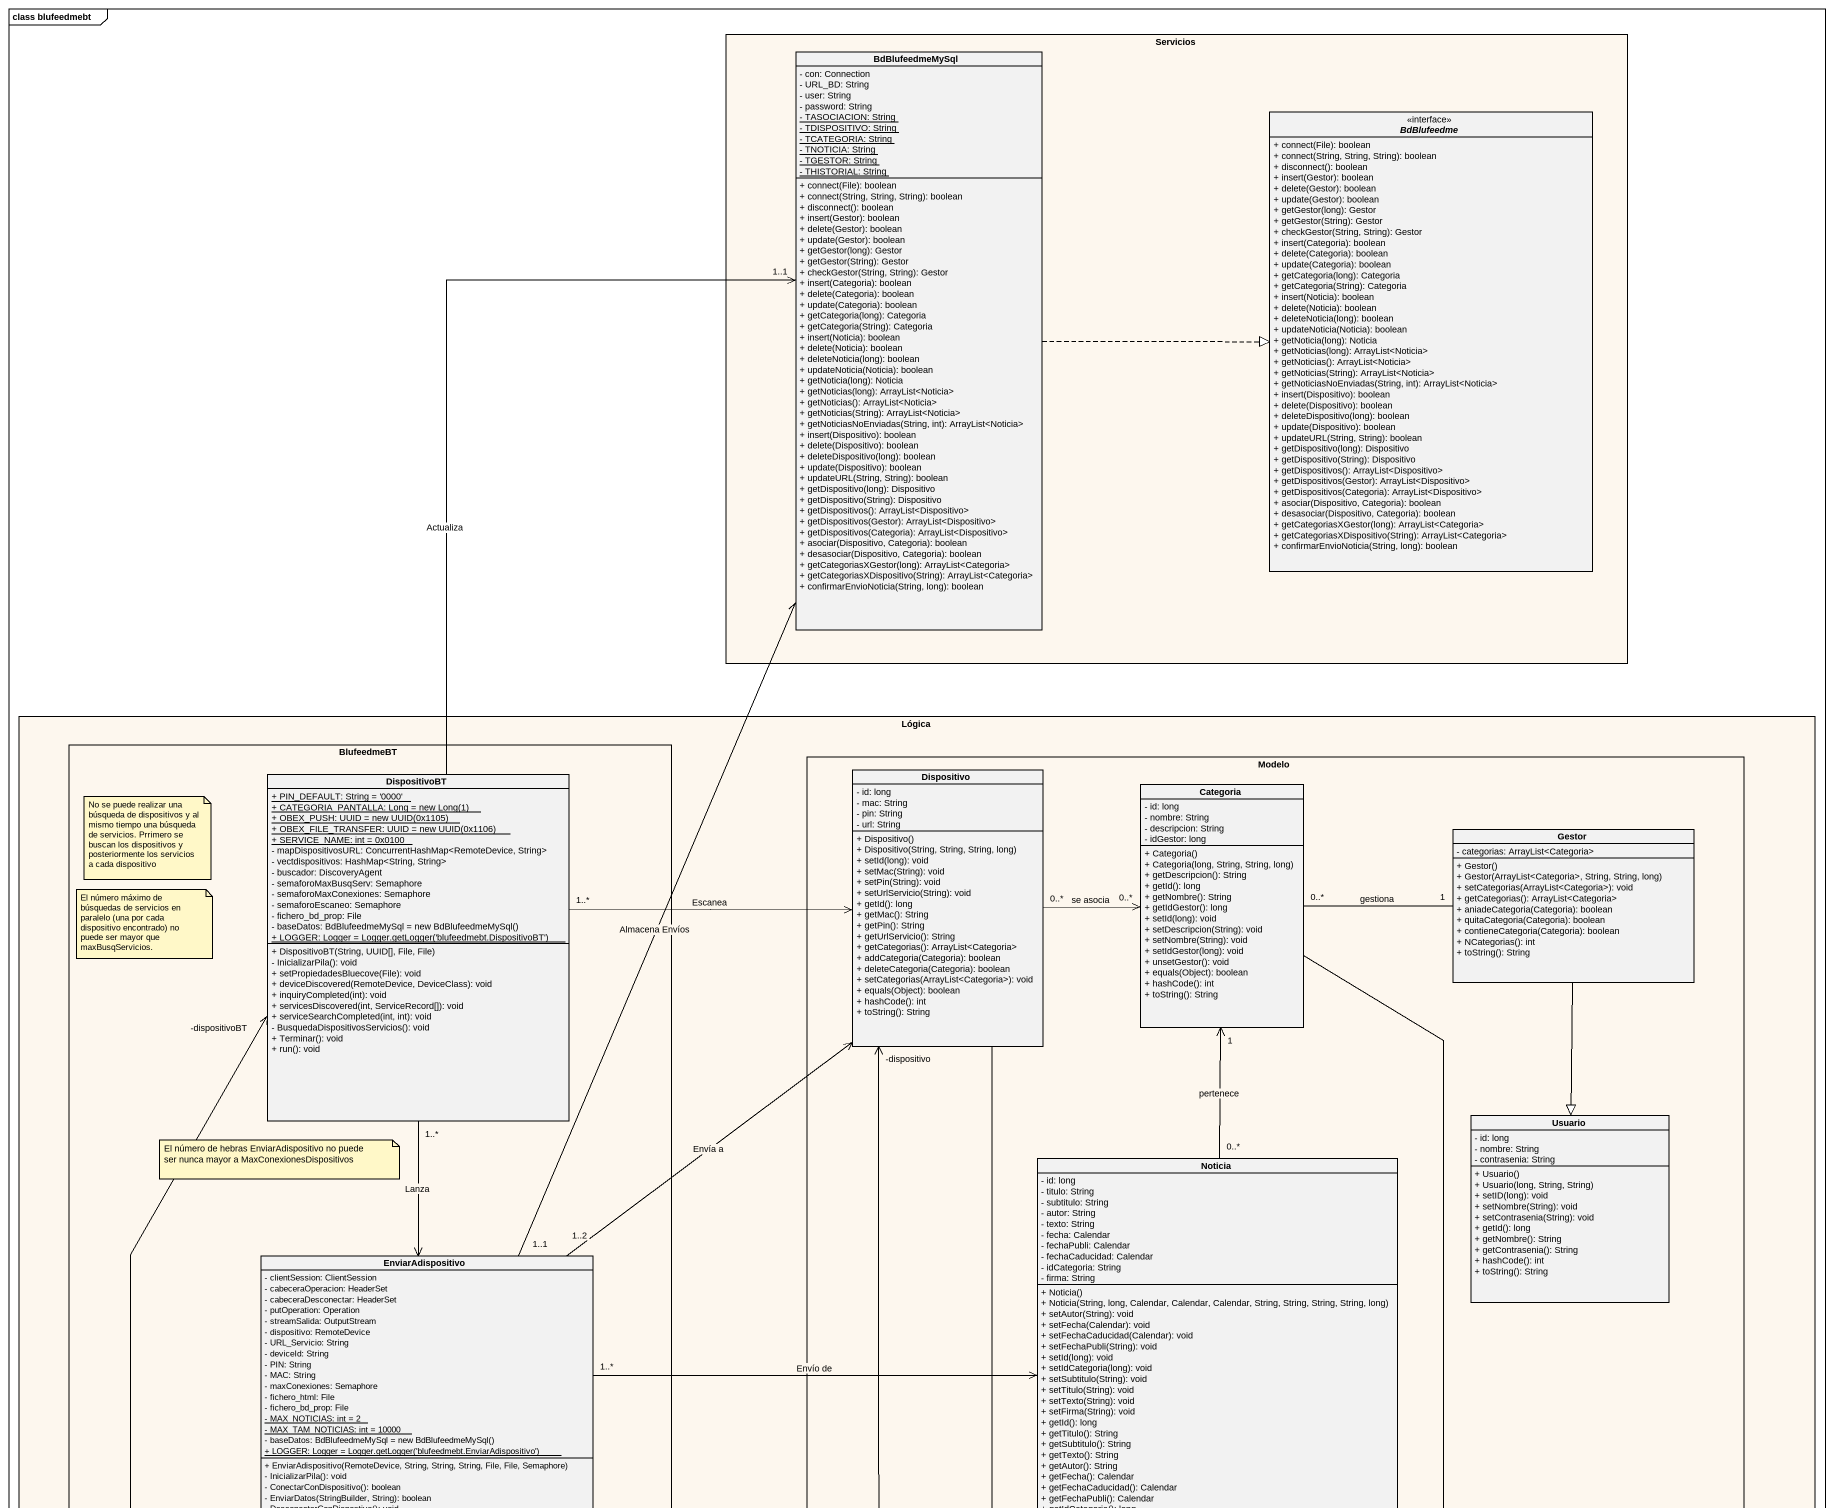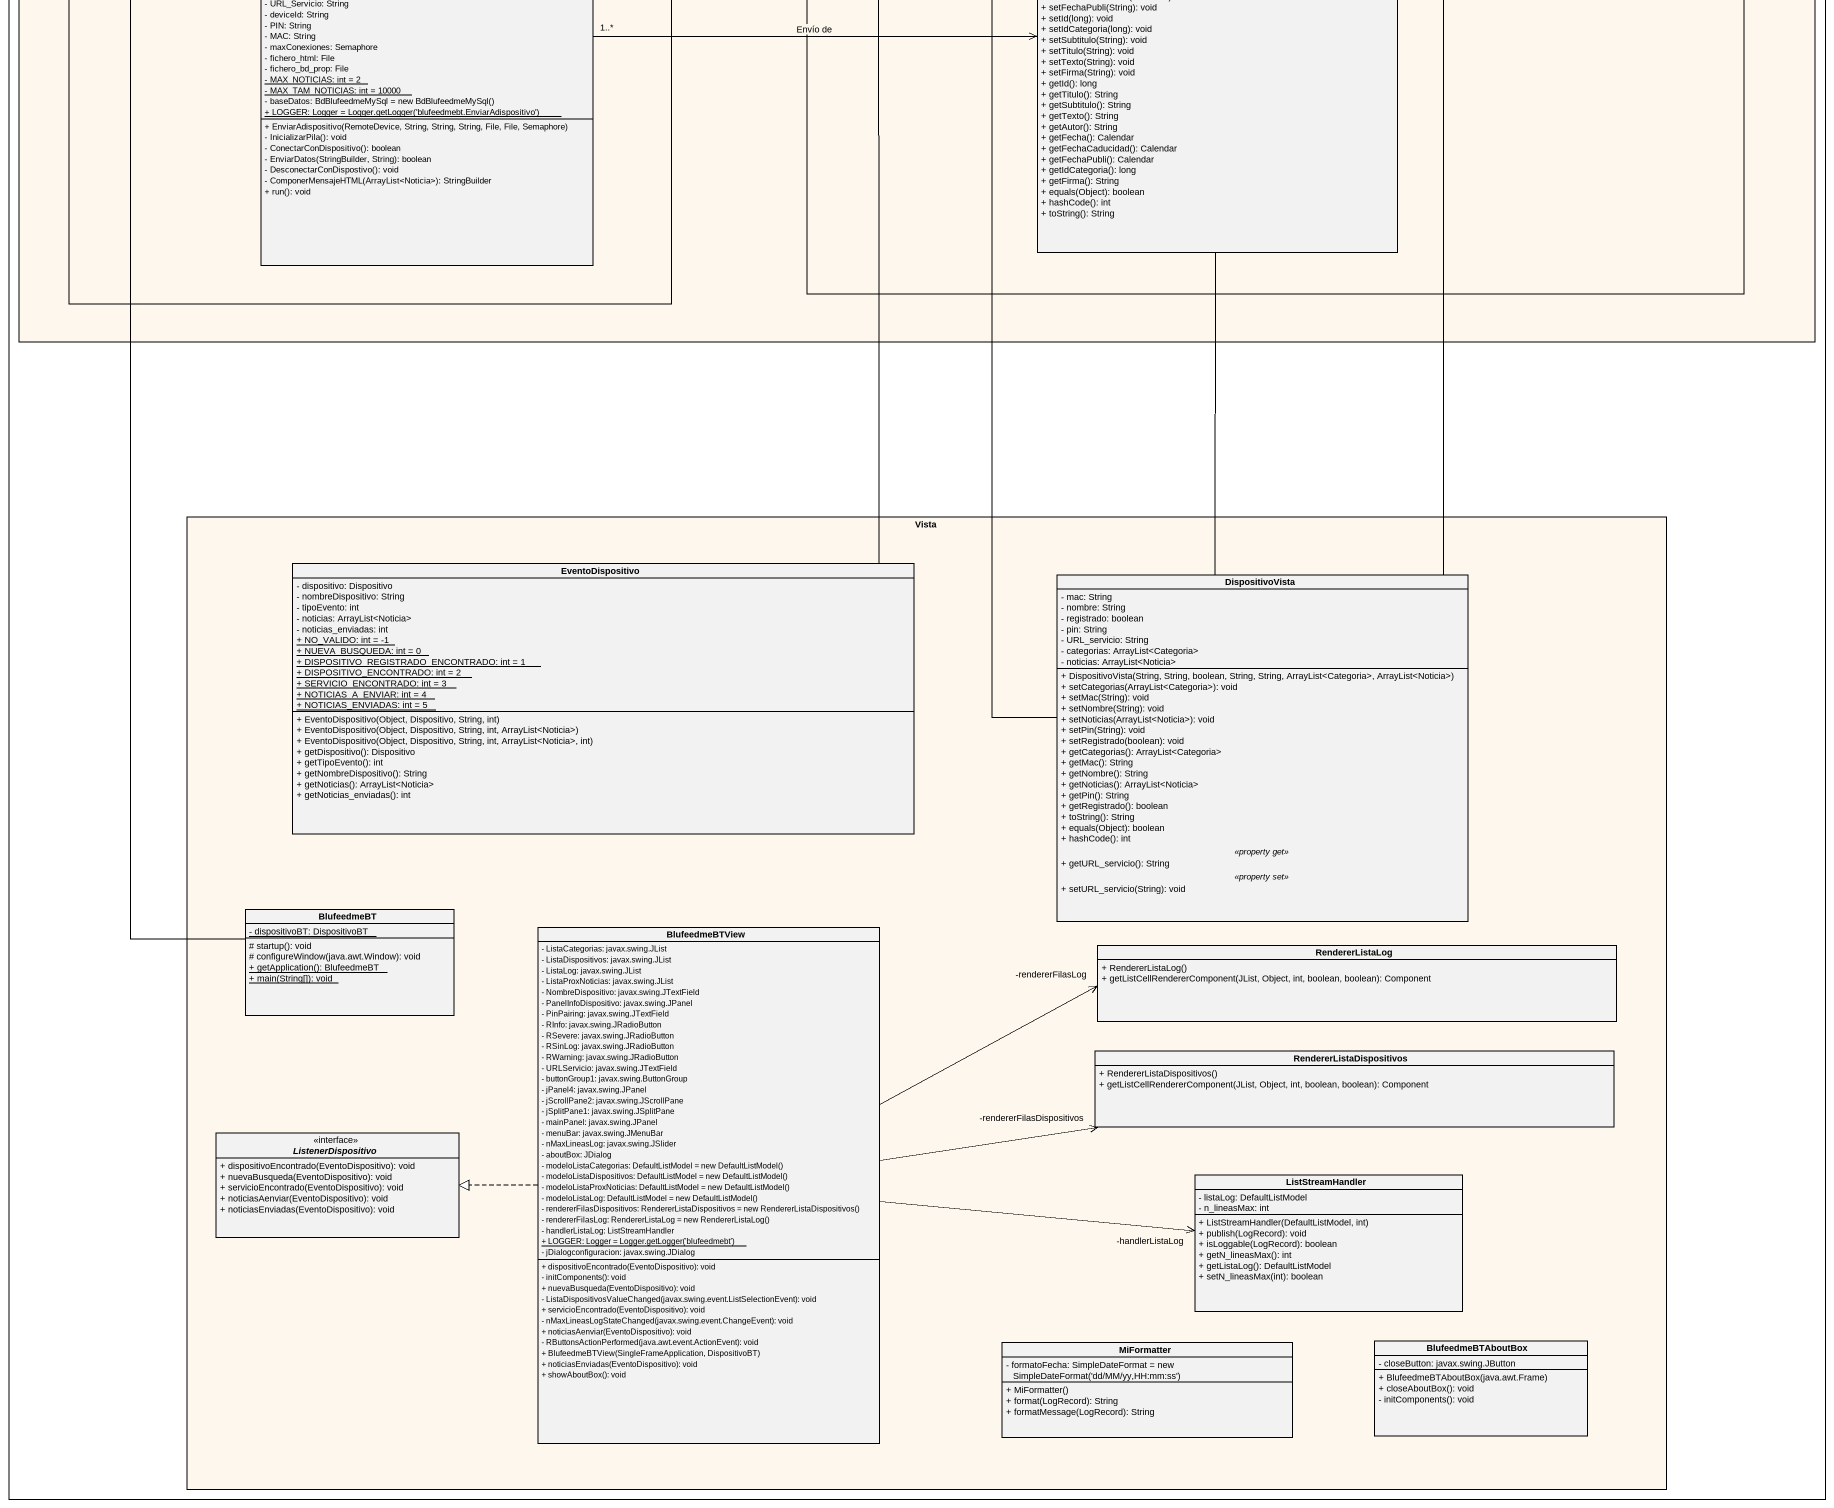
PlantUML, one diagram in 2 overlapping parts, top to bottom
@startuml
mainframe class blufeedmebt
hide circle
hide empty members
skinparam classAttributeIconSize 0
rectangle Servicios #FDF7EE {
  class BdBlufeedmeMySql {
    - con: Connection
    - URL_BD: String
    - user: String
    - password: String
    {static} - TASOCIACION: String
    {static} - TDISPOSITIVO: String
    {static} - TCATEGORIA: String
    {static} - TNOTICIA: String
    {static} - TGESTOR: String
    {static} - THISTORIAL: String
    + connect(File): boolean
    + connect(String, String, String): boolean
    + disconnect(): boolean
    + insert(Gestor): boolean
    + delete(Gestor): boolean
    + update(Gestor): boolean
    + getGestor(long): Gestor
    + getGestor(String): Gestor
    + checkGestor(String, String): Gestor
    + insert(Categoria): boolean
    + delete(Categoria): boolean
    + update(Categoria): boolean
    + getCategoria(long): Categoria
    + getCategoria(String): Categoria
    + insert(Noticia): boolean
    + delete(Noticia): boolean
    + deleteNoticia(long): boolean
    + updateNoticia(Noticia): boolean
    + getNoticia(long): Noticia
    + getNoticias(long): ArrayList<Noticia>
    + getNoticias(): ArrayList<Noticia>
    + getNoticias(String): ArrayList<Noticia>
    + getNoticiasNoEnviadas(String, int): ArrayList<Noticia>
    + insert(Dispositivo): boolean
    + delete(Dispositivo): boolean
    + deleteDispositivo(long): boolean
    + update(Dispositivo): boolean
    + updateURL(String, String): boolean
    + getDispositivo(long): Dispositivo
    + getDispositivo(String): Dispositivo
    + getDispositivos(): ArrayList<Dispositivo>
    + getDispositivos(Gestor): ArrayList<Dispositivo>
    + getDispositivos(Categoria): ArrayList<Dispositivo>
    + asociar(Dispositivo, Categoria): boolean
    + desasociar(Dispositivo, Categoria): boolean
    + getCategoriasXGestor(long): ArrayList<Categoria>
    + getCategoriasXDispositivo(String): ArrayList<Categoria>
    + confirmarEnvioNoticia(String, long): boolean
  }
  interface BdBlufeedme <<interface>> {
    + connect(File): boolean
    + connect(String, String, String): boolean
    + disconnect(): boolean
    + insert(Gestor): boolean
    + delete(Gestor): boolean
    + update(Gestor): boolean
    + getGestor(long): Gestor
    + getGestor(String): Gestor
    + checkGestor(String, String): Gestor
    + insert(Categoria): boolean
    + delete(Categoria): boolean
    + update(Categoria): boolean
    + getCategoria(long): Categoria
    + getCategoria(String): Categoria
    + insert(Noticia): boolean
    + delete(Noticia): boolean
    + deleteNoticia(long): boolean
    + updateNoticia(Noticia): boolean
    + getNoticia(long): Noticia
    + getNoticias(long): ArrayList<Noticia>
    + getNoticias(): ArrayList<Noticia>
    + getNoticias(String): ArrayList<Noticia>
    + getNoticiasNoEnviadas(String, int): ArrayList<Noticia>
    + insert(Dispositivo): boolean
    + delete(Dispositivo): boolean
    + deleteDispositivo(long): boolean
    + update(Dispositivo): boolean
    + updateURL(String, String): boolean
    + getDispositivo(long): Dispositivo
    + getDispositivo(String): Dispositivo
    + getDispositivos(): ArrayList<Dispositivo>
    + getDispositivos(Gestor): ArrayList<Dispositivo>
    + getDispositivos(Categoria): ArrayList<Dispositivo>
    + asociar(Dispositivo, Categoria): boolean
    + desasociar(Dispositivo, Categoria): boolean
    + getCategoriasXGestor(long): ArrayList<Categoria>
    + getCategoriasXDispositivo(String): ArrayList<Categoria>
    + confirmarEnvioNoticia(String, long): boolean
  }
}
rectangle Lógica #FDF7EE {
  rectangle BlufeedmeBT {
    class DispositivoBT {
      {static} + PIN_DEFAULT: String = '0000'
      {static} {field} + CATEGORIA_PANTALLA: Long = new Long(1)
      {static} {field} + OBEX_PUSH: UUID = new UUID(0x1105)
      {static} {field} + OBEX_FILE_TRANSFER: UUID = new UUID(0x1106)
      {static} + SERVICE_NAME: int = 0x0100
      - mapDispositivosURL: ConcurrentHashMap<RemoteDevice, String>
      - vectdispositivos: HashMap<String, String>
      - buscador: DiscoveryAgent
      - semaforoMaxBusqServ: Semaphore
      - semaforoMaxConexiones: Semaphore
      - semaforoEscaneo: Semaphore
      - fichero_bd_prop: File
      {field} - baseDatos: BdBlufeedmeMySql = new BdBlufeedmeMySql()
      {static} {field} + LOGGER: Logger = Logger.getLogger('blufeedmebt.DispositivoBT')
      + DispositivoBT(String, UUID[], File, File)
      - InicializarPila(): void
      + setPropiedadesBluecove(File): void
      + deviceDiscovered(RemoteDevice, DeviceClass): void
      + inquiryCompleted(int): void
      + servicesDiscovered(int, ServiceRecord[]): void
      + serviceSearchCompleted(int, int): void
      - BusquedaDispositivosServicios(): void
      + Terminar(): void
      + run(): void
    }
    class EnviarAdispositivo {
      - clientSession: ClientSession
      - cabeceraOperacion: HeaderSet
      - cabeceraDesconectar: HeaderSet
      - putOperation: Operation
      - streamSalida: OutputStream
      - dispositivo: RemoteDevice
      - URL_Servicio: String
      - deviceId: String
      - PIN: String
      - MAC: String
      - maxConexiones: Semaphore
      - fichero_html: File
      - fichero_bd_prop: File
      {static} - MAX_NOTICIAS: int = 2
      {static} - MAX_TAM_NOTICIAS: int = 10000
      {field} - baseDatos: BdBlufeedmeMySql = new BdBlufeedmeMySql()
      {static} {field} + LOGGER: Logger = Logger.getLogger('blufeedmebt.EnviarAdispositivo')
      + EnviarAdispositivo(RemoteDevice, String, String, String, File, File, Semaphore)
      - InicializarPila(): void
      - ConectarConDispositivo(): boolean
      - EnviarDatos(StringBuilder, String): boolean
      - DesconectarConDispostivo(): void
      - ComponerMensajeHTML(ArrayList<Noticia>): StringBuilder
      + run(): void
    }
  }
  rectangle Modelo {
    class Dispositivo {
      - id: long
      - mac: String
      - pin: String
      - url: String
      + Dispositivo()
      + Dispositivo(String, String, String, long)
      + setId(long): void
      + setMac(String): void
      + setPin(String): void
      + setUrlServicio(String): void
      + getId(): long
      + getMac(): String
      + getPin(): String
      + getUrlServicio(): String
      + getCategorias(): ArrayList<Categoria>
      + addCategoria(Categoria): boolean
      + deleteCategoria(Categoria): boolean
      + setCategorias(ArrayList<Categoria>): void
      + equals(Object): boolean
      + hashCode(): int
      + toString(): String
    }
    class Categoria {
      - id: long
      - nombre: String
      - descripcion: String
      - idGestor: long
      + Categoria()
      + Categoria(long, String, String, long)
      + getDescripcion(): String
      + getId(): long
      + getNombre(): String
      + getIdGestor(): long
      + setId(long): void
      + setDescripcion(String): void
      + setNombre(String): void
      + setIdGestor(long): void
      + unsetGestor(): void
      + equals(Object): boolean
      + hashCode(): int
      + toString(): String
    }
    class Gestor {
      - categorias: ArrayList<Categoria>
      + Gestor()
      + Gestor(ArrayList<Categoria>, String, String, long)
      + setCategorias(ArrayList<Categoria>): void
      + getCategorias(): ArrayList<Categoria>
      + aniadeCategoria(Categoria): boolean
      + quitaCategoria(Categoria): boolean
      + contieneCategoria(Categoria): boolean
      + NCategorias(): int
      + toString(): String
    }
    class Usuario {
      - id: long
      - nombre: String
      - contrasenia: String
      + Usuario()
      + Usuario(long, String, String)
      + setID(long): void
      + setNombre(String): void
      + setContrasenia(String): void
      + getId(): long
      + getNombre(): String
      + getContrasenia(): String
      + hashCode(): int
      + toString(): String
    }
    class Noticia {
      - id: long
      - titulo: String
      - subtitulo: String
      - autor: String
      - texto: String
      - fecha: Calendar
      - fechaPubli: Calendar
      - fechaCaducidad: Calendar
      - idCategoria: String
      - firma: String
      + Noticia()
      + Noticia(String, long, Calendar, Calendar, Calendar, String, String, String, String, long)
      + setAutor(String): void
      + setFecha(Calendar): void
      + setFechaCaducidad(Calendar): void
      + setFechaPubli(String): void
      + setId(long): void
      + setIdCategoria(long): void
      + setSubtitulo(String): void
      + setTitulo(String): void
      + setTexto(String): void
      + setFirma(String): void
      + getId(): long
      + getTitulo(): String
      + getSubtitulo(): String
      + getTexto(): String
      + getAutor(): String
      + getFecha(): Calendar
      + getFechaCaducidad(): Calendar
      + getFechaPubli(): Calendar
      + getIdCategoria(): long
      + getFirma(): String
      + equals(Object): boolean
      + hashCode(): int
      + toString(): String
    }
  }
}
rectangle Vista #FDF7EE {
  class EventoDispositivo {
    - dispositivo: Dispositivo
    - nombreDispositivo: String
    - tipoEvento: int
    - noticias: ArrayList<Noticia>
    - noticias_enviadas: int
    {static} + NO_VALIDO: int = -1
    {static} + NUEVA_BUSQUEDA: int = 0
    {static} + DISPOSITIVO_REGISTRADO_ENCONTRADO: int = 1
    {static} + DISPOSITIVO_ENCONTRADO: int = 2
    {static} + SERVICIO_ENCONTRADO: int = 3
    {static} + NOTICIAS_A_ENVIAR: int = 4
    {static} + NOTICIAS_ENVIADAS: int = 5
    + EventoDispositivo(Object, Dispositivo, String, int)
    + EventoDispositivo(Object, Dispositivo, String, int, ArrayList<Noticia>)
    + EventoDispositivo(Object, Dispositivo, String, int, ArrayList<Noticia>, int)
    + getDispositivo(): Dispositivo
    + getTipoEvento(): int
    + getNombreDispositivo(): String
    + getNoticias(): ArrayList<Noticia>
    + getNoticias_enviadas(): int
  }
  class DispositivoVista {
    - mac: String
    - nombre: String
    - registrado: boolean
    - pin: String
    - URL_servicio: String
    - categorias: ArrayList<Categoria>
    - noticias: ArrayList<Noticia>
    --
    + DispositivoVista(String, String, boolean, String, String, ArrayList<Categoria>, ArrayList<Noticia>)
    + setCategorias(ArrayList<Categoria>): void
    + setMac(String): void
    + setNombre(String): void
    + setNoticias(ArrayList<Noticia>): void
    + setPin(String): void
    + setRegistrado(boolean): void
    + getCategorias(): ArrayList<Categoria>
    + getMac(): String
    + getNombre(): String
    + getNoticias(): ArrayList<Noticia>
    + getPin(): String
    + getRegistrado(): boolean
    + toString(): String
    + equals(Object): boolean
    + hashCode(): int
    .. <<property get>> ..
    + getURL_servicio(): String
    .. <<property set>> ..
    + setURL_servicio(String): void
  }
  class "BlufeedmeBT" as BlufeedmeBT_2 {
    {static} - dispositivoBT: DispositivoBT
    # startup(): void
    # configureWindow(java.awt.Window): void
    {static} + getApplication(): BlufeedmeBT
    {static} + main(String[]): void
  }
  class BlufeedmeBTView {
    - ListaCategorias: javax.swing.JList
    - ListaDispositivos: javax.swing.JList
    - ListaLog: javax.swing.JList
    - ListaProxNoticias: javax.swing.JList
    - NombreDispositivo: javax.swing.JTextField
    - PanelInfoDispositivo: javax.swing.JPanel
    - PinPairing: javax.swing.JTextField
    - RInfo: javax.swing.JRadioButton
    - RSevere: javax.swing.JRadioButton
    - RSinLog: javax.swing.JRadioButton
    - RWarning: javax.swing.JRadioButton
    - URLServicio: javax.swing.JTextField
    - buttonGroup1: javax.swing.ButtonGroup
    - jPanel4: javax.swing.JPanel
    - jScrollPane2: javax.swing.JScrollPane
    - jSplitPane1: javax.swing.JSplitPane
    - mainPanel: javax.swing.JPanel
    - menuBar: javax.swing.JMenuBar
    - nMaxLineasLog: javax.swing.JSlider
    - aboutBox: JDialog
    {field} - modeloListaCategorias: DefaultListModel = new DefaultListModel()
    {field} - modeloListaDispositivos: DefaultListModel = new DefaultListModel()
    {field} - modeloListaProxNoticias: DefaultListModel = new DefaultListModel()
    {field} - modeloListaLog: DefaultListModel = new DefaultListModel()
    {field} - rendererFilasDispositivos: RendererListaDispositivos = new RendererListaDispositivos()
    {field} - rendererFilasLog: RendererListaLog = new RendererListaLog()
    - handlerListaLog: ListStreamHandler
    {static} {field} + LOGGER: Logger = Logger.getLogger('blufeedmebt')
    - jDialogconfiguracion: javax.swing.JDialog
    + dispositivoEncontrado(EventoDispositivo): void
    - initComponents(): void
    + nuevaBusqueda(EventoDispositivo): void
    - ListaDispositivosValueChanged(javax.swing.event.ListSelectionEvent): void
    + servicioEncontrado(EventoDispositivo): void
    - nMaxLineasLogStateChanged(javax.swing.event.ChangeEvent): void
    + noticiasAenviar(EventoDispositivo): void
    - RButtonsActionPerformed(java.awt.event.ActionEvent): void
    + BlufeedmeBTView(SingleFrameApplication, DispositivoBT)
    + noticiasEnviadas(EventoDispositivo): void
    + showAboutBox(): void
  }
  class RendererListaLog {
    + RendererListaLog()
    + getListCellRendererComponent(JList, Object, int, boolean, boolean): Component
  }
  class RendererListaDispositivos {
    + RendererListaDispositivos()
    + getListCellRendererComponent(JList, Object, int, boolean, boolean): Component
  }
  interface ListenerDispositivo <<interface>> {
    + dispositivoEncontrado(EventoDispositivo): void
    + nuevaBusqueda(EventoDispositivo): void
    + servicioEncontrado(EventoDispositivo): void
    + noticiasAenviar(EventoDispositivo): void
    + noticiasEnviadas(EventoDispositivo): void
  }
  class ListStreamHandler {
    - listaLog: DefaultListModel
    - n_lineasMax: int
    + ListStreamHandler(DefaultListModel, int)
    + publish(LogRecord): void
    + isLoggable(LogRecord): boolean
    + getN_lineasMax(): int
    + getListaLog(): DefaultListModel
    + setN_lineasMax(int): boolean
  }
  class MiFormatter {
    {field} - formatoFecha: SimpleDateFormat = new SimpleDateFormat('dd/MM/yy,HH:mm:ss')
    + MiFormatter()
    + format(LogRecord): String
    + formatMessage(LogRecord): String
  }
  class BlufeedmeBTAboutBox {
    - closeButton: javax.swing.JButton
    + BlufeedmeBTAboutBox(java.awt.Frame)
    + closeAboutBox(): void
    - initComponents(): void
  }
}
BdBlufeedmeMySql .right.|> BdBlufeedme
BdBlufeedmeMySql "1..1" <-- DispositivoBT : Actualiza
DispositivoBT "1..*" -right-> Dispositivo : Escanea
DispositivoBT "1..*" --> EnviarAdispositivo : Lanza
Dispositivo "0..*" -right-> "0..*" Categoria : se asocia
Dispositivo -- DispositivoVista
Gestor "1" -left- "0..*" Categoria : gestiona
Gestor --|> Usuario
Noticia "0..*" -up-> "1" Categoria : pertenece
EnviarAdispositivo "1..1" -up-> BdBlufeedmeMySql : Almacena Envíos
EnviarAdispositivo "1..2" -up-> Dispositivo : Envía a
EnviarAdispositivo "1..*" -right-> Noticia : Envío de
EventoDispositivo -up-> "-dispositivo" Dispositivo
DispositivoVista -up- Categoria
DispositivoVista -up- Noticia
BlufeedmeBT_2 -up-> "-dispositivoBT" DispositivoBT
BlufeedmeBTView -right-> "-rendererFilasLog" RendererListaLog
BlufeedmeBTView -right-> "-rendererFilasDispositivos" RendererListaDispositivos
BlufeedmeBTView .left.|> ListenerDispositivo
BlufeedmeBTView -right-> "-handlerListaLog" ListStreamHandler
note as N1
  No se puede realizar una búsqueda de dispositivos y al mismo tiempo una búsqueda de servicios. Prrimero se buscan los dispositivos y posteriormente los servicios a cada dispositivo
end note
note as N2
  El número máximo de búsquedas de servicios en paralelo (una por cada dispositivo encontrado) no puede ser mayor que maxBusqServicios.
end note
note as N3
  El número de hebras EnviarAdispositivo no puede ser nunca mayor a MaxConexionesDispositivos
end note
@enduml
